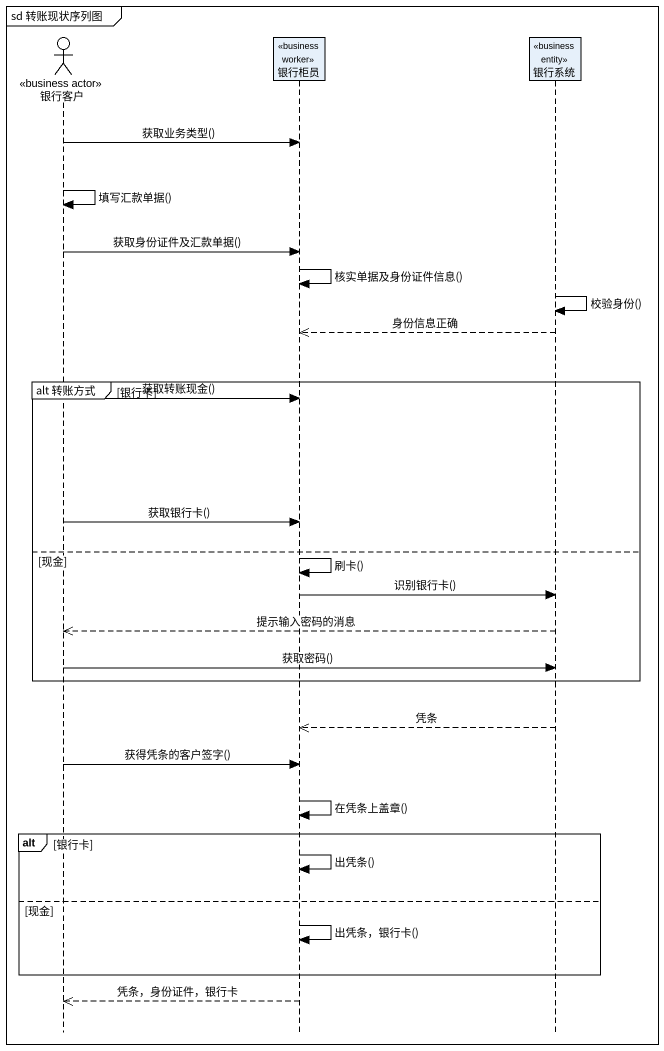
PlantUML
@startuml
mainframe sd 转账现状序列图
hide footbox
actor 银行客户 <<business actor>>
participant 银行柜员 <<business worker>>
participant 银行系统 <<business entity>>

银行客户 -> 银行柜员 : 获取业务类型()
银行客户 -> 银行客户 : 填写汇款单据()
银行客户 -> 银行柜员 : 获取身份证件及汇款单据()
银行柜员 -> 银行柜员 : 核实单据及身份证件信息()
银行系统 -> 银行系统 : 校验身份()
银行系统 -->> 银行柜员 : 身份信息正确
group alt 转账方式 [银行卡]
  银行客户 -> 银行柜员 : 获取转账现金()
  银行客户 -> 银行柜员 : 获取银行卡()
else 现金
  银行柜员 -> 银行柜员 : 刷卡()
  银行柜员 -> 银行系统 : 识别银行卡()
  银行系统 -->> 银行客户 : 提示输入密码的消息
  银行客户 -> 银行系统 : 获取密码()
end
银行系统 -->> 银行柜员 : 凭条
银行客户 -> 银行柜员 : 获得凭条的客户签字()
银行柜员 -> 银行柜员 : 在凭条上盖章()
alt 银行卡
  银行柜员 -> 银行柜员 : 出凭条()
else 现金
  银行柜员 -> 银行柜员 : 出凭条，银行卡()
end
银行柜员 -->> 银行客户 : 凭条，身份证件，银行卡
@enduml
